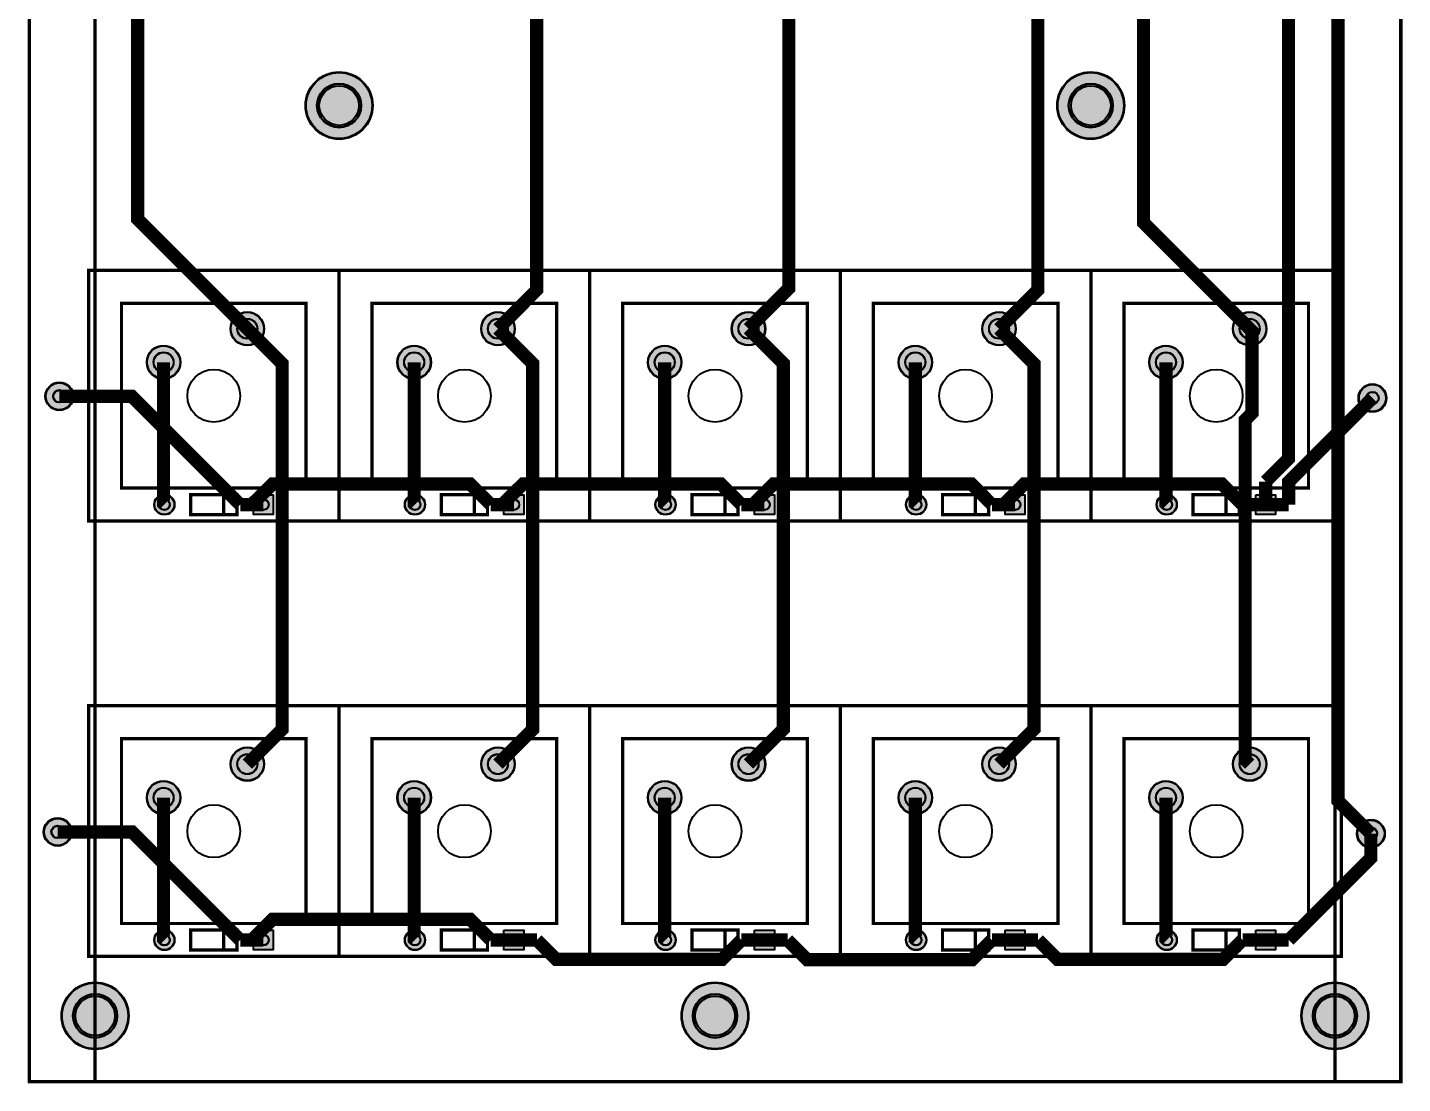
# Model space of a CAD drawing. Header units: millimetres. Extents: x 0 to 104, y -237 to 0.
# Drawn here: x -0.1 to 104.1, y -237.1 to -157.1 of the extents above; entities that cross this region are included whole.
import ezdxf

# ---------------------------------------------------------------- set-up
doc = ezdxf.new("R2010")
doc.units = ezdxf.units.MM
for name, color, linetype, true_color in [('BoardOutLine', 7, 'Continuous', 0xff00ff), ('BottomLayer', 7, 'Continuous', 0x0000ff), ('BottomSilkLayer', 7, 'Continuous', 0x66cc33), ('BottomSolderMaskLayer', 7, 'Continuous', 0xaa00ff), ('Document', 7, 'Continuous', 0xffffff), ('Multi-Layer', 7, 'Continuous', 0xc0c0c0), ('TopLayer', 7, 'Continuous', 0xff0000), ('TopSilkLayer', 7, 'Continuous', 0xffcc00), ('TopSolderMaskLayer', 7, 'Continuous', 0x800080)]:
    doc.layers.add(name, color=color, linetype=linetype, true_color=true_color)

msp = doc.modelspace()

# ---------------------------------------------------------------- hatches: boundary and pattern name
at = {"layer": 'BottomSolderMaskLayer'}
for points in [[(20.94, -163, 1), (26.05, -163, 1)], [(77.94, -163, 1), (83.05, -163, 1)], [(15.26, -179.92, 1), (17.82, -179.92, 1)], [(34.26, -179.92, 1), (36.82, -179.92, 1)], [(53.26, -179.92, 1), (55.82, -179.92, 1)], [(72.26, -179.92, 1), (74.82, -179.92, 1)], [(91.26, -179.92, 1), (93.82, -179.92, 1)], [(8.91, -182.46, 1), (11.47, -182.46, 1)], [(27.91, -182.46, 1), (30.47, -182.46, 1)], [(46.91, -182.46, 1), (49.47, -182.46, 1)], [(65.91, -182.46, 1), (68.47, -182.46, 1)], [(84.91, -182.46, 1), (87.47, -182.46, 1)], [(1.22, -185.04, 1), (3.35, -185.04, 1)], [(100.79, -185.17, 1), (102.92, -185.17, 1)], [(9.47, -193.25, 1), (11.03, -193.25, 1)], [(16.97, -192.47), (18.53, -192.47), (18.53, -194.03), (16.97, -194.03)], [(28.47, -193.25, 1), (30.03, -193.25, 1)], [(35.97, -192.47), (37.53, -192.47), (37.53, -194.03), (35.97, -194.03)], [(47.47, -193.25, 1), (49.03, -193.25, 1)], [(54.97, -192.47), (56.53, -192.47), (56.53, -194.03), (54.97, -194.03)], [(66.47, -193.25, 1), (68.03, -193.25, 1)], [(73.97, -192.47), (75.53, -192.47), (75.53, -194.03), (73.97, -194.03)], [(85.47, -193.25, 1), (87.03, -193.25, 1)], [(92.97, -192.47), (94.53, -192.47), (94.53, -194.03), (92.97, -194.03)], [(15.26, -212.92, 1), (17.82, -212.92, 1)], [(34.26, -212.92, 1), (36.82, -212.92, 1)], [(53.26, -212.92, 1), (55.82, -212.92, 1)], [(72.26, -212.92, 1), (74.82, -212.92, 1)], [(91.26, -212.92, 1), (93.82, -212.92, 1)], [(8.91, -215.46, 1), (11.47, -215.46, 1)], [(27.91, -215.46, 1), (30.47, -215.46, 1)], [(46.91, -215.46, 1), (49.47, -215.46, 1)], [(65.91, -215.46, 1), (68.47, -215.46, 1)], [(84.91, -215.46, 1), (87.47, -215.46, 1)], [(1.09, -218.06, 1), (3.23, -218.06, 1)], [(100.66, -218.19, 1), (102.79, -218.19, 1)], [(9.47, -226.25, 1), (11.03, -226.25, 1)], [(16.97, -225.47), (18.53, -225.47), (18.53, -227.03), (16.97, -227.03)], [(28.47, -226.25, 1), (30.03, -226.25, 1)], [(35.97, -225.47), (37.53, -225.47), (37.53, -227.03), (35.97, -227.03)], [(47.47, -226.25, 1), (49.03, -226.25, 1)], [(54.97, -225.47), (56.53, -225.47), (56.53, -227.03), (54.97, -227.03)], [(66.47, -226.25, 1), (68.03, -226.25, 1)], [(73.97, -225.47), (75.53, -225.47), (75.53, -227.03), (73.97, -227.03)], [(85.47, -226.25, 1), (87.03, -226.25, 1)], [(92.97, -225.47), (94.53, -225.47), (94.53, -227.03), (92.97, -227.03)], [(2.45, -232, 1), (7.55, -232, 1)], [(49.45, -232, 1), (54.55, -232, 1)], [(96.45, -232, 1), (101.55, -232, 1)]]:
    msp.add_hatch(color=256, dxfattribs=at).paths.add_polyline_path(points)
at = {"layer": 'TopSolderMaskLayer'}
for points in [[(20.94, -163, 1), (26.05, -163, 1)], [(77.94, -163, 1), (83.05, -163, 1)], [(15.26, -179.92, 1), (17.82, -179.92, 1)], [(34.26, -179.92, 1), (36.82, -179.92, 1)], [(53.26, -179.92, 1), (55.82, -179.92, 1)], [(72.26, -179.92, 1), (74.82, -179.92, 1)], [(91.26, -179.92, 1), (93.82, -179.92, 1)], [(8.91, -182.46, 1), (11.47, -182.46, 1)], [(27.91, -182.46, 1), (30.47, -182.46, 1)], [(46.91, -182.46, 1), (49.47, -182.46, 1)], [(65.91, -182.46, 1), (68.47, -182.46, 1)], [(84.91, -182.46, 1), (87.47, -182.46, 1)], [(1.22, -185.04, 1), (3.35, -185.04, 1)], [(100.79, -185.17, 1), (102.92, -185.17, 1)], [(9.47, -193.25, 1), (11.03, -193.25, 1)], [(16.97, -192.47), (18.53, -192.47), (18.53, -194.03), (16.97, -194.03)], [(28.47, -193.25, 1), (30.03, -193.25, 1)], [(35.97, -192.47), (37.53, -192.47), (37.53, -194.03), (35.97, -194.03)], [(47.47, -193.25, 1), (49.03, -193.25, 1)], [(54.97, -192.47), (56.53, -192.47), (56.53, -194.03), (54.97, -194.03)], [(66.47, -193.25, 1), (68.03, -193.25, 1)], [(73.97, -192.47), (75.53, -192.47), (75.53, -194.03), (73.97, -194.03)], [(85.47, -193.25, 1), (87.03, -193.25, 1)], [(92.97, -192.47), (94.53, -192.47), (94.53, -194.03), (92.97, -194.03)], [(15.26, -212.92, 1), (17.82, -212.92, 1)], [(34.26, -212.92, 1), (36.82, -212.92, 1)], [(53.26, -212.92, 1), (55.82, -212.92, 1)], [(72.26, -212.92, 1), (74.82, -212.92, 1)], [(91.26, -212.92, 1), (93.82, -212.92, 1)], [(8.91, -215.46, 1), (11.47, -215.46, 1)], [(27.91, -215.46, 1), (30.47, -215.46, 1)], [(46.91, -215.46, 1), (49.47, -215.46, 1)], [(65.91, -215.46, 1), (68.47, -215.46, 1)], [(84.91, -215.46, 1), (87.47, -215.46, 1)], [(1.09, -218.06, 1), (3.23, -218.06, 1)], [(100.66, -218.19, 1), (102.79, -218.19, 1)], [(9.47, -226.25, 1), (11.03, -226.25, 1)], [(16.97, -225.47), (18.53, -225.47), (18.53, -227.03), (16.97, -227.03)], [(28.47, -226.25, 1), (30.03, -226.25, 1)], [(35.97, -225.47), (37.53, -225.47), (37.53, -227.03), (35.97, -227.03)], [(47.47, -226.25, 1), (49.03, -226.25, 1)], [(54.97, -225.47), (56.53, -225.47), (56.53, -227.03), (54.97, -227.03)], [(66.47, -226.25, 1), (68.03, -226.25, 1)], [(73.97, -225.47), (75.53, -225.47), (75.53, -227.03), (73.97, -227.03)], [(85.47, -226.25, 1), (87.03, -226.25, 1)], [(92.97, -225.47), (94.53, -225.47), (94.53, -227.03), (92.97, -227.03)], [(2.45, -232, 1), (7.55, -232, 1)], [(49.45, -232, 1), (54.55, -232, 1)], [(96.45, -232, 1), (101.55, -232, 1)]]:
    msp.add_hatch(color=256, dxfattribs=at).paths.add_polyline_path(points)

# ---------------------------------------------------------------- linework, layer by layer
at = {"layer": 'BoardOutLine', "const_width": 0.254}
msp.add_lwpolyline([(0, 0), (104, 0), (104, -237), (0, -237), (0, 0)], close=True, dxfattribs=at)
at = {"layer": 'BottomLayer', "const_width": 1}
for points in [[(2.29, -185.04), (7.79, -185.04), (16, -193.25)], [(101.85, -185.17), (95.5, -191.52), (95.5, -193.25)], [(16.87, -193.25), (18.45, -191.68), (33.43, -191.68), (35, -193.25)], [(35.87, -193.25), (37.45, -191.68), (52.43, -191.68), (54, -193.25)], [(54.87, -193.25), (56.45, -191.68), (71.43, -191.68), (73, -193.25)], [(73.87, -193.25), (75.45, -191.68), (90.43, -191.68), (92, -193.25)], [(16.87, -193.25), (16, -193.25)], [(17.75, -193.25), (16.87, -193.25)], [(35.87, -193.25), (35, -193.25)], [(36.75, -193.25), (35.87, -193.25)], [(54.87, -193.25), (54, -193.25)], [(55.75, -193.25), (54.87, -193.25)], [(73.87, -193.25), (73, -193.25)], [(74.75, -193.25), (73.87, -193.25)], [(93.75, -193.25), (92, -193.25)], [(93.75, -193.25), (95.5, -193.25)], [(2.16, -218.06), (7.81, -218.06), (16, -226.25)], [(101.73, -218.19), (101.73, -220.02), (95.5, -226.25)], [(16.87, -226.25), (18.45, -224.68), (33.43, -224.68), (35, -226.25)], [(16.87, -226.25), (16, -226.25)], [(17.75, -226.25), (16.87, -226.25)], [(35.87, -226.25), (35, -226.25)], [(35.87, -226.25), (36.75, -226.25)], [(36.75, -226.25), (38.5, -226.25)], [(38.5, -226.25), (39.96, -227.71), (52.54, -227.71), (54, -226.25)], [(54.87, -226.25), (54, -226.25)], [(54.87, -226.25), (55.75, -226.25)], [(55.75, -226.25), (57.5, -226.25)], [(57.5, -226.25), (58.99, -227.74), (71.51, -227.74), (73, -226.25)], [(73.87, -226.25), (73, -226.25)], [(73.87, -226.25), (74.75, -226.25)], [(74.75, -226.25), (76.5, -226.25)], [(76.5, -226.25), (77.96, -227.71), (90.54, -227.71), (92, -226.25)], [(93.75, -226.25), (92, -226.25)], [(93.75, -226.25), (95.5, -226.25)]]:
    msp.add_lwpolyline(points, dxfattribs=at)
at = {"layer": 'BottomSilkLayer', "const_width": 0.25}
for points in [[(12.25, -192.5), (15.75, -192.5), (15.75, -194), (12.25, -194), (12.25, -192.5)], [(31.25, -192.5), (34.75, -192.5), (34.75, -194), (31.25, -194), (31.25, -192.5)], [(50.25, -192.5), (53.75, -192.5), (53.75, -194), (50.25, -194), (50.25, -192.5)], [(69.25, -192.5), (72.75, -192.5), (72.75, -194), (69.25, -194), (69.25, -192.5)], [(88.25, -192.5), (91.75, -192.5), (91.75, -194), (88.25, -194), (88.25, -192.5)], [(12.25, -225.5), (15.75, -225.5), (15.75, -227), (12.25, -227), (12.25, -225.5)], [(31.25, -225.5), (34.75, -225.5), (34.75, -227), (31.25, -227), (31.25, -225.5)], [(50.25, -225.5), (53.75, -225.5), (53.75, -227), (50.25, -227), (50.25, -225.5)], [(69.25, -225.5), (72.75, -225.5), (72.75, -227), (69.25, -227), (69.25, -225.5)], [(88.25, -225.5), (91.75, -225.5), (91.75, -227), (88.25, -227), (88.25, -225.5)]]:
    msp.add_lwpolyline(points, close=True, dxfattribs=at)
for points in [[(14.75, -194), (14.75, -192.5)], [(33.75, -194), (33.75, -192.5)], [(52.75, -194), (52.75, -192.5)], [(71.75, -194), (71.75, -192.5)], [(90.75, -194), (90.75, -192.5)], [(14.75, -227), (14.75, -225.5)], [(33.75, -227), (33.75, -225.5)], [(52.75, -227), (52.75, -225.5)], [(71.75, -227), (71.75, -225.5)], [(90.75, -227), (90.75, -225.5)]]:
    msp.add_lwpolyline(points, dxfattribs=at)
at = {"layer": 'BottomSolderMaskLayer'}
for centre, radius in [((23.5, -163), 2.55), ((80.49, -163), 2.55), ((23.5, -163), 1.68), ((80.49, -163), 1.68), ((16.54, -179.92), 1.28), ((16.54, -179.92), 0.765), ((35.54, -179.92), 1.28), ((35.54, -179.92), 0.765), ((54.54, -179.92), 1.28), ((54.54, -179.92), 0.765), ((73.54, -179.92), 1.28), ((73.54, -179.92), 0.765), ((92.54, -179.92), 1.28), ((92.54, -179.92), 0.765), ((10.19, -182.46), 1.28), ((29.19, -182.46), 1.28), ((48.19, -182.46), 1.28), ((67.19, -182.46), 1.28), ((86.19, -182.46), 1.28), ((10.19, -182.46), 0.765), ((29.19, -182.46), 0.765), ((48.19, -182.46), 0.765), ((67.19, -182.46), 0.765), ((86.19, -182.46), 0.765), ((2.29, -185.04), 1.07), ((101.85, -185.17), 1.07), ((2.29, -185.04), 0.48), ((101.85, -185.17), 0.48), ((10.25, -193.25), 0.776), ((10.25, -193.25), 0.414), ((17.75, -193.25), 0.414), ((29.25, -193.25), 0.776), ((29.25, -193.25), 0.414), ((36.75, -193.25), 0.414), ((48.25, -193.25), 0.776), ((48.25, -193.25), 0.414), ((55.75, -193.25), 0.414), ((67.25, -193.25), 0.776), ((67.25, -193.25), 0.414), ((74.75, -193.25), 0.414), ((86.25, -193.25), 0.776), ((86.25, -193.25), 0.414), ((93.75, -193.25), 0.414), ((16.54, -212.92), 1.28), ((16.54, -212.92), 0.765), ((35.54, -212.92), 1.28), ((35.54, -212.92), 0.765), ((54.54, -212.92), 1.28), ((54.54, -212.92), 0.765), ((73.54, -212.92), 1.28), ((73.54, -212.92), 0.765), ((92.54, -212.92), 1.28), ((92.54, -212.92), 0.765), ((10.19, -215.46), 1.28), ((10.19, -215.46), 0.765), ((29.19, -215.46), 1.28), ((29.19, -215.46), 0.765), ((48.19, -215.46), 1.28), ((48.19, -215.46), 0.765), ((67.19, -215.46), 1.28), ((67.19, -215.46), 0.765), ((86.19, -215.46), 1.28), ((86.19, -215.46), 0.765), ((2.16, -218.06), 1.07), ((2.16, -218.06), 0.48), ((101.73, -218.19), 1.07), ((101.73, -218.19), 0.48), ((10.25, -226.25), 0.776), ((10.25, -226.25), 0.414), ((17.75, -226.25), 0.414), ((29.25, -226.25), 0.776), ((29.25, -226.25), 0.414), ((36.75, -226.25), 0.414), ((48.25, -226.25), 0.776), ((48.25, -226.25), 0.414), ((55.75, -226.25), 0.414), ((67.25, -226.25), 0.776), ((67.25, -226.25), 0.414), ((74.75, -226.25), 0.414), ((86.25, -226.25), 0.776), ((86.25, -226.25), 0.414), ((93.75, -226.25), 0.414), ((5, -232), 2.55), ((5, -232), 1.68), ((52, -232), 2.55), ((52, -232), 1.68), ((99, -232), 2.55), ((99, -232), 1.68)]:
    msp.add_circle(centre, radius, dxfattribs=at)
at = {"layer": 'Document', "const_width": 0.25}
for points in [[(23.5, -175.5), (23.5, -194.5), (4.5, -194.5), (4.5, -175.5), (23.5, -175.5)], [(42.5, -175.5), (42.5, -194.5), (23.5, -194.5), (23.5, -175.5), (42.5, -175.5)], [(61.5, -175.5), (61.5, -194.5), (42.5, -194.5), (42.5, -175.5), (61.5, -175.5)], [(80.5, -175.5), (80.5, -194.5), (61.5, -194.5), (61.5, -175.5), (80.5, -175.5)], [(99.5, -175.5), (99.5, -194.5), (80.5, -194.5), (80.5, -175.5), (99.5, -175.5)], [(23.5, -208.5), (23.5, -227.5), (4.5, -227.5), (4.5, -208.5), (23.5, -208.5)], [(42.5, -208.5), (42.5, -227.5), (23.5, -227.5), (23.5, -208.5), (42.5, -208.5)], [(61.5, -208.5), (61.5, -227.5), (42.5, -227.5), (42.5, -208.5), (61.5, -208.5)], [(80.5, -208.5), (80.5, -227.5), (61.5, -227.5), (61.5, -208.5), (80.5, -208.5)], [(99.5, -208.5), (99.5, -227.5), (80.5, -227.5), (80.5, -208.5), (99.5, -208.5)]]:
    msp.add_lwpolyline(points, close=True, dxfattribs=at)
at = {"layer": 'Multi-Layer'}
for points in [[(17, -192.5), (18.5, -192.5), (18.5, -194), (17, -194)], [(36, -192.5), (37.5, -192.5), (37.5, -194), (36, -194)], [(55, -192.5), (56.5, -192.5), (56.5, -194), (55, -194)], [(74, -192.5), (75.5, -192.5), (75.5, -194), (74, -194)], [(93, -192.5), (94.5, -192.5), (94.5, -194), (93, -194)], [(17, -225.5), (18.5, -225.5), (18.5, -227), (17, -227)], [(36, -225.5), (37.5, -225.5), (37.5, -227), (36, -227)], [(55, -225.5), (56.5, -225.5), (56.5, -227), (55, -227)], [(74, -225.5), (75.5, -225.5), (75.5, -227), (74, -227)], [(93, -225.5), (94.5, -225.5), (94.5, -227), (93, -227)]]:
    msp.add_lwpolyline(points, close=True, dxfattribs=at)
for centre, radius in [((23.5, -163), 2.5), ((80.49, -163), 2.5), ((23.5, -163), 1.65), ((80.49, -163), 1.65), ((16.54, -179.92), 1.25), ((16.54, -179.92), 0.75), ((35.54, -179.92), 1.25), ((35.54, -179.92), 0.75), ((54.54, -179.92), 1.25), ((54.54, -179.92), 0.75), ((73.54, -179.92), 1.25), ((73.54, -179.92), 0.75), ((92.54, -179.92), 1.25), ((92.54, -179.92), 0.75), ((10.19, -182.46), 1.25), ((29.19, -182.46), 1.25), ((48.19, -182.46), 1.25), ((67.19, -182.46), 1.25), ((86.19, -182.46), 1.25), ((10.19, -182.46), 0.75), ((29.19, -182.46), 0.75), ((48.19, -182.46), 0.75), ((67.19, -182.46), 0.75), ((86.19, -182.46), 0.75), ((14, -185), 2), ((33, -185), 2), ((52, -185), 2), ((71, -185), 2), ((90, -185), 2), ((2.29, -185.04), 1.02), ((101.85, -185.17), 1.02), ((2.29, -185.04), 0.457), ((101.85, -185.17), 0.457), ((10.25, -193.25), 0.75), ((10.25, -193.25), 0.4), ((17.75, -193.25), 0.4), ((29.25, -193.25), 0.75), ((29.25, -193.25), 0.4), ((36.75, -193.25), 0.4), ((48.25, -193.25), 0.75), ((48.25, -193.25), 0.4), ((55.75, -193.25), 0.4), ((67.25, -193.25), 0.75), ((67.25, -193.25), 0.4), ((74.75, -193.25), 0.4), ((86.25, -193.25), 0.75), ((86.25, -193.25), 0.4), ((93.75, -193.25), 0.4), ((16.54, -212.92), 1.25), ((16.54, -212.92), 0.75), ((35.54, -212.92), 1.25), ((35.54, -212.92), 0.75), ((54.54, -212.92), 1.25), ((54.54, -212.92), 0.75), ((73.54, -212.92), 1.25), ((73.54, -212.92), 0.75), ((92.54, -212.92), 1.25), ((92.54, -212.92), 0.75), ((10.19, -215.46), 1.25), ((10.19, -215.46), 0.75), ((29.19, -215.46), 1.25), ((29.19, -215.46), 0.75), ((48.19, -215.46), 1.25), ((48.19, -215.46), 0.75), ((67.19, -215.46), 1.25), ((67.19, -215.46), 0.75), ((86.19, -215.46), 1.25), ((86.19, -215.46), 0.75), ((14, -218), 2), ((33, -218), 2), ((52, -218), 2), ((71, -218), 2), ((90, -218), 2), ((2.16, -218.06), 1.02), ((2.16, -218.06), 0.457), ((101.73, -218.19), 1.02), ((101.73, -218.19), 0.457), ((10.25, -226.25), 0.75), ((10.25, -226.25), 0.4), ((17.75, -226.25), 0.4), ((29.25, -226.25), 0.75), ((29.25, -226.25), 0.4), ((36.75, -226.25), 0.4), ((48.25, -226.25), 0.75), ((48.25, -226.25), 0.4), ((55.75, -226.25), 0.4), ((67.25, -226.25), 0.75), ((67.25, -226.25), 0.4), ((74.75, -226.25), 0.4), ((86.25, -226.25), 0.75), ((86.25, -226.25), 0.4), ((93.75, -226.25), 0.4), ((5, -232), 2.5), ((5, -232), 1.65), ((52, -232), 2.5), ((52, -232), 1.65), ((99, -232), 2.5), ((99, -232), 1.65)]:
    msp.add_circle(centre, radius, dxfattribs=at)
at = {"layer": 'TopLayer', "const_width": 1}
for points in [[(81.92, -4.95), (81.92, -29.61), (95.48, -43.18), (95.48, -189.77), (93.75, -191.5)], [(84.46, -4.95), (84.46, -9.21), (99.24, -23.99), (99.24, -215.7), (101.73, -218.19)], [(16.54, -46.92), (9.95, -46.92), (8.23, -48.64), (8.23, -171.61), (16.54, -179.92)], [(35.54, -179.92), (38.48, -176.98), (38.48, -49.86), (35.54, -46.92)], [(73.54, -179.92), (76.48, -176.98), (76.48, -49.86), (73.54, -46.92)], [(92.54, -179.92), (84.49, -171.87), (84.49, -64.41), (92.71, -56.19), (92.71, -47.09), (92.54, -46.92)], [(54.54, -179.92), (57.6, -176.86), (57.6, -66.45), (54.16, -63.01)], [(16.54, -212.92), (19.18, -210.28), (19.18, -182.56), (16.54, -179.92)], [(35.54, -212.92), (38.18, -210.28), (38.18, -182.56), (35.54, -179.92)], [(54.54, -212.92), (57.18, -210.28), (57.18, -182.56), (54.54, -179.92)], [(73.54, -212.92), (76.18, -210.28), (76.18, -182.56), (73.54, -179.92)], [(92.54, -212.92), (92.2, -212.58), (92.2, -186.84), (92.71, -186.33), (92.71, -180.09), (92.54, -179.92)], [(10.25, -193.25), (10.19, -193.19), (10.19, -182.46)], [(29.25, -193.25), (29.19, -193.19), (29.19, -182.46)], [(48.25, -193.25), (48.19, -193.19), (48.19, -182.46)], [(67.25, -193.25), (67.19, -193.19), (67.19, -182.46)], [(86.25, -193.25), (86.19, -193.19), (86.19, -182.46)], [(93.75, -193.25), (93.75, -191.5)], [(10.25, -226.25), (10.19, -226.19), (10.19, -215.46)], [(29.25, -226.25), (29.19, -226.19), (29.19, -215.46)], [(48.25, -226.25), (48.19, -226.19), (48.19, -215.46)], [(67.25, -226.25), (67.19, -226.19), (67.19, -215.46)], [(86.25, -226.25), (86.19, -226.19), (86.19, -215.46)]]:
    msp.add_lwpolyline(points, dxfattribs=at)
at = {"layer": 'TopSilkLayer', "const_width": 0.254}
for points in [[(104, -237), (0, -237), (0, 0)], [(104, -237), (104, 0), (0, 0)], [(5, -237), (5, 0)], [(99, -237), (99, 0)]]:
    msp.add_lwpolyline(points, dxfattribs=at)
at = {"layer": 'TopSilkLayer'}
for points, const_width in [([(4.5, -175.5), (23.5, -175.5), (23.5, -194.5), (4.5, -194.5), (4.5, -175.5)], 0.254), ([(4.5, -175.5), (23.5, -175.5), (23.5, -194.5), (4.5, -194.5), (4.5, -175.5)], 0.254), ([(23.5, -175.5), (42.5, -175.5), (42.5, -194.5), (23.5, -194.5), (23.5, -175.5)], 0.254), ([(23.5, -175.5), (42.5, -175.5), (42.5, -194.5), (23.5, -194.5), (23.5, -175.5)], 0.254), ([(42.5, -175.5), (61.5, -175.5), (61.5, -194.5), (42.5, -194.5), (42.5, -175.5)], 0.254), ([(42.5, -175.5), (61.5, -175.5), (61.5, -194.5), (42.5, -194.5), (42.5, -175.5)], 0.254), ([(61.5, -175.5), (80.5, -175.5), (80.5, -194.5), (61.5, -194.5), (61.5, -175.5)], 0.254), ([(61.5, -175.5), (80.5, -175.5), (80.5, -194.5), (61.5, -194.5), (61.5, -175.5)], 0.254), ([(80.5, -175.5), (99.5, -175.5), (99.5, -194.5), (80.5, -194.5), (80.5, -175.5)], 0.254), ([(80.5, -175.5), (99.5, -175.5), (99.5, -194.5), (80.5, -194.5), (80.5, -175.5)], 0.254), ([(14, -192), (7, -192), (7, -178), (21, -178), (21, -192), (14, -192)], 0.25), ([(33, -192), (26, -192), (26, -178), (40, -178), (40, -192), (33, -192)], 0.25), ([(52, -192), (45, -192), (45, -178), (59, -178), (59, -192), (52, -192)], 0.25), ([(71, -192), (64, -192), (64, -178), (78, -178), (78, -192), (71, -192)], 0.25), ([(90, -192), (83, -192), (83, -178), (97, -178), (97, -192), (90, -192)], 0.25), ([(4.5, -208.5), (23.5, -208.5), (23.5, -227.5), (4.5, -227.5), (4.5, -208.5)], 0.254), ([(4.5, -208.5), (23.5, -208.5), (23.5, -227.5), (4.5, -227.5), (4.5, -208.5)], 0.254), ([(23.5, -208.5), (42.5, -208.5), (42.5, -227.5), (23.5, -227.5), (23.5, -208.5)], 0.254), ([(23.5, -208.5), (42.5, -208.5), (42.5, -227.5), (23.5, -227.5), (23.5, -208.5)], 0.254), ([(42.5, -208.5), (61.5, -208.5), (61.5, -227.5), (42.5, -227.5), (42.5, -208.5)], 0.254), ([(42.5, -208.5), (61.5, -208.5), (61.5, -227.5), (42.5, -227.5), (42.5, -208.5)], 0.254), ([(61.5, -208.5), (80.5, -208.5), (80.5, -227.5), (61.5, -227.5), (61.5, -208.5)], 0.254), ([(61.5, -208.5), (80.5, -208.5), (80.5, -227.5), (61.5, -227.5), (61.5, -208.5)], 0.254), ([(80.5, -208.5), (99.5, -208.5), (99.5, -227.5), (80.5, -227.5), (80.5, -208.5)], 0.254), ([(80.5, -208.5), (99.5, -208.5), (99.5, -227.5), (80.5, -227.5), (80.5, -208.5)], 0.254), ([(14, -225), (7, -225), (7, -211), (21, -211), (21, -225), (14, -225)], 0.25), ([(33, -225), (26, -225), (26, -211), (40, -211), (40, -225), (33, -225)], 0.25), ([(52, -225), (45, -225), (45, -211), (59, -211), (59, -225), (52, -225)], 0.25), ([(71, -225), (64, -225), (64, -211), (78, -211), (78, -225), (71, -225)], 0.25), ([(90, -225), (83, -225), (83, -211), (97, -211), (97, -225), (90, -225)], 0.25)]:
    msp.add_lwpolyline(points, close=True, dxfattribs=dict(at, const_width=const_width))
for centre in [(23.5, -163), (23.5, -163), (80.5, -163), (80.5, -163), (5, -232), (5, -232), (52, -232), (52, -232), (99, -232), (99, -232)]:
    msp.add_circle(centre, 1.5, dxfattribs=at)
at = {"layer": 'TopSolderMaskLayer'}
for centre, radius in [((23.5, -163), 2.55), ((80.49, -163), 2.55), ((23.5, -163), 1.68), ((80.49, -163), 1.68), ((16.54, -179.92), 1.28), ((16.54, -179.92), 0.765), ((35.54, -179.92), 1.28), ((35.54, -179.92), 0.765), ((54.54, -179.92), 1.28), ((54.54, -179.92), 0.765), ((73.54, -179.92), 1.28), ((73.54, -179.92), 0.765), ((92.54, -179.92), 1.28), ((92.54, -179.92), 0.765), ((10.19, -182.46), 1.28), ((29.19, -182.46), 1.28), ((48.19, -182.46), 1.28), ((67.19, -182.46), 1.28), ((86.19, -182.46), 1.28), ((10.19, -182.46), 0.765), ((29.19, -182.46), 0.765), ((48.19, -182.46), 0.765), ((67.19, -182.46), 0.765), ((86.19, -182.46), 0.765), ((2.29, -185.04), 1.07), ((101.85, -185.17), 1.07), ((2.29, -185.04), 0.48), ((101.85, -185.17), 0.48), ((10.25, -193.25), 0.776), ((10.25, -193.25), 0.414), ((17.75, -193.25), 0.414), ((29.25, -193.25), 0.776), ((29.25, -193.25), 0.414), ((36.75, -193.25), 0.414), ((48.25, -193.25), 0.776), ((48.25, -193.25), 0.414), ((55.75, -193.25), 0.414), ((67.25, -193.25), 0.776), ((67.25, -193.25), 0.414), ((74.75, -193.25), 0.414), ((86.25, -193.25), 0.776), ((86.25, -193.25), 0.414), ((93.75, -193.25), 0.414), ((16.54, -212.92), 1.28), ((16.54, -212.92), 0.765), ((35.54, -212.92), 1.28), ((35.54, -212.92), 0.765), ((54.54, -212.92), 1.28), ((54.54, -212.92), 0.765), ((73.54, -212.92), 1.28), ((73.54, -212.92), 0.765), ((92.54, -212.92), 1.28), ((92.54, -212.92), 0.765), ((10.19, -215.46), 1.28), ((10.19, -215.46), 0.765), ((29.19, -215.46), 1.28), ((29.19, -215.46), 0.765), ((48.19, -215.46), 1.28), ((48.19, -215.46), 0.765), ((67.19, -215.46), 1.28), ((67.19, -215.46), 0.765), ((86.19, -215.46), 1.28), ((86.19, -215.46), 0.765), ((2.16, -218.06), 1.07), ((2.16, -218.06), 0.48), ((101.73, -218.19), 1.07), ((101.73, -218.19), 0.48), ((10.25, -226.25), 0.776), ((10.25, -226.25), 0.414), ((17.75, -226.25), 0.414), ((29.25, -226.25), 0.776), ((29.25, -226.25), 0.414), ((36.75, -226.25), 0.414), ((48.25, -226.25), 0.776), ((48.25, -226.25), 0.414), ((55.75, -226.25), 0.414), ((67.25, -226.25), 0.776), ((67.25, -226.25), 0.414), ((74.75, -226.25), 0.414), ((86.25, -226.25), 0.776), ((86.25, -226.25), 0.414), ((93.75, -226.25), 0.414), ((5, -232), 2.55), ((5, -232), 1.68), ((52, -232), 2.55), ((52, -232), 1.68), ((99, -232), 2.55), ((99, -232), 1.68)]:
    msp.add_circle(centre, radius, dxfattribs=at)

doc.saveas('drawing.dxf')
